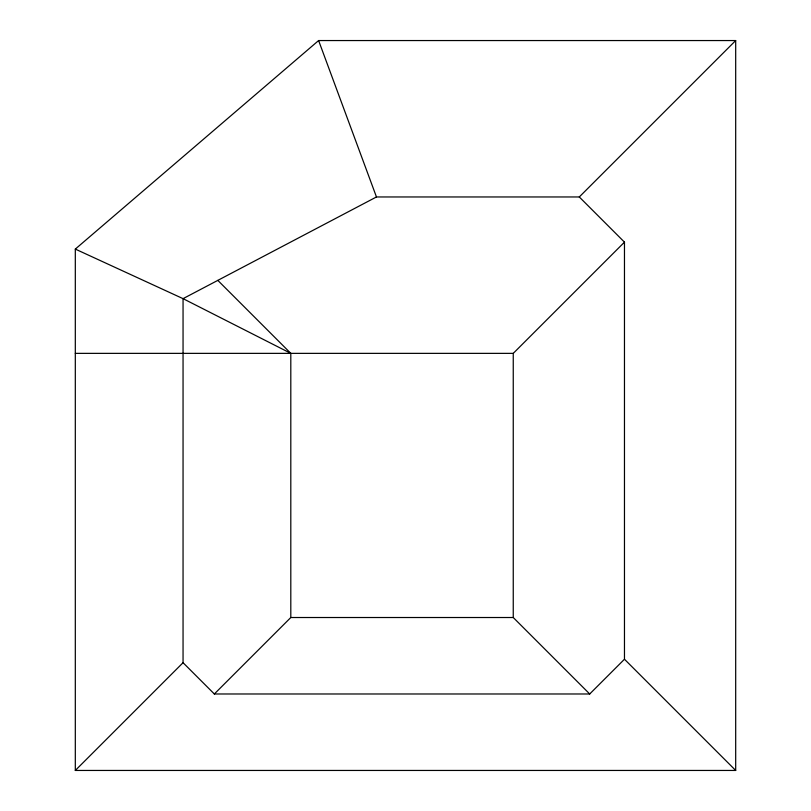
<?xml version="1.0" encoding="UTF-8"?>
<svg xmlns="http://www.w3.org/2000/svg" width="811" height="811" viewBox="0 0 811 811"><rect width="100%" height="100%" fill="white"/><g stroke="black" fill="none" stroke-linecap="round" stroke-linejoin="round"><path stroke-width="1.22" d="M75.311 249.089L183.053 298.651L376.466 196.961L579.287 196.961L735.689 40.55L318.611 40.55L75.311 249.089L75.311 770.45L735.689 770.45L735.689 40.55M75.311 770.45L183.053 662.699L183.053 298.651L290.804 353.363L290.804 617.516L214.337 693.983L183.053 662.699M75.311 353.363L513.251 353.363L624.47 242.144L579.287 196.961M214.337 693.983L589.709 693.983L624.47 659.231L624.47 242.144M290.804 617.516L513.251 617.516L589.709 693.983M624.47 659.231L735.689 770.45M217.814 280.373L290.804 353.363M318.611 40.55L376.466 196.961M513.251 353.363L513.251 617.516"/></g></svg>
